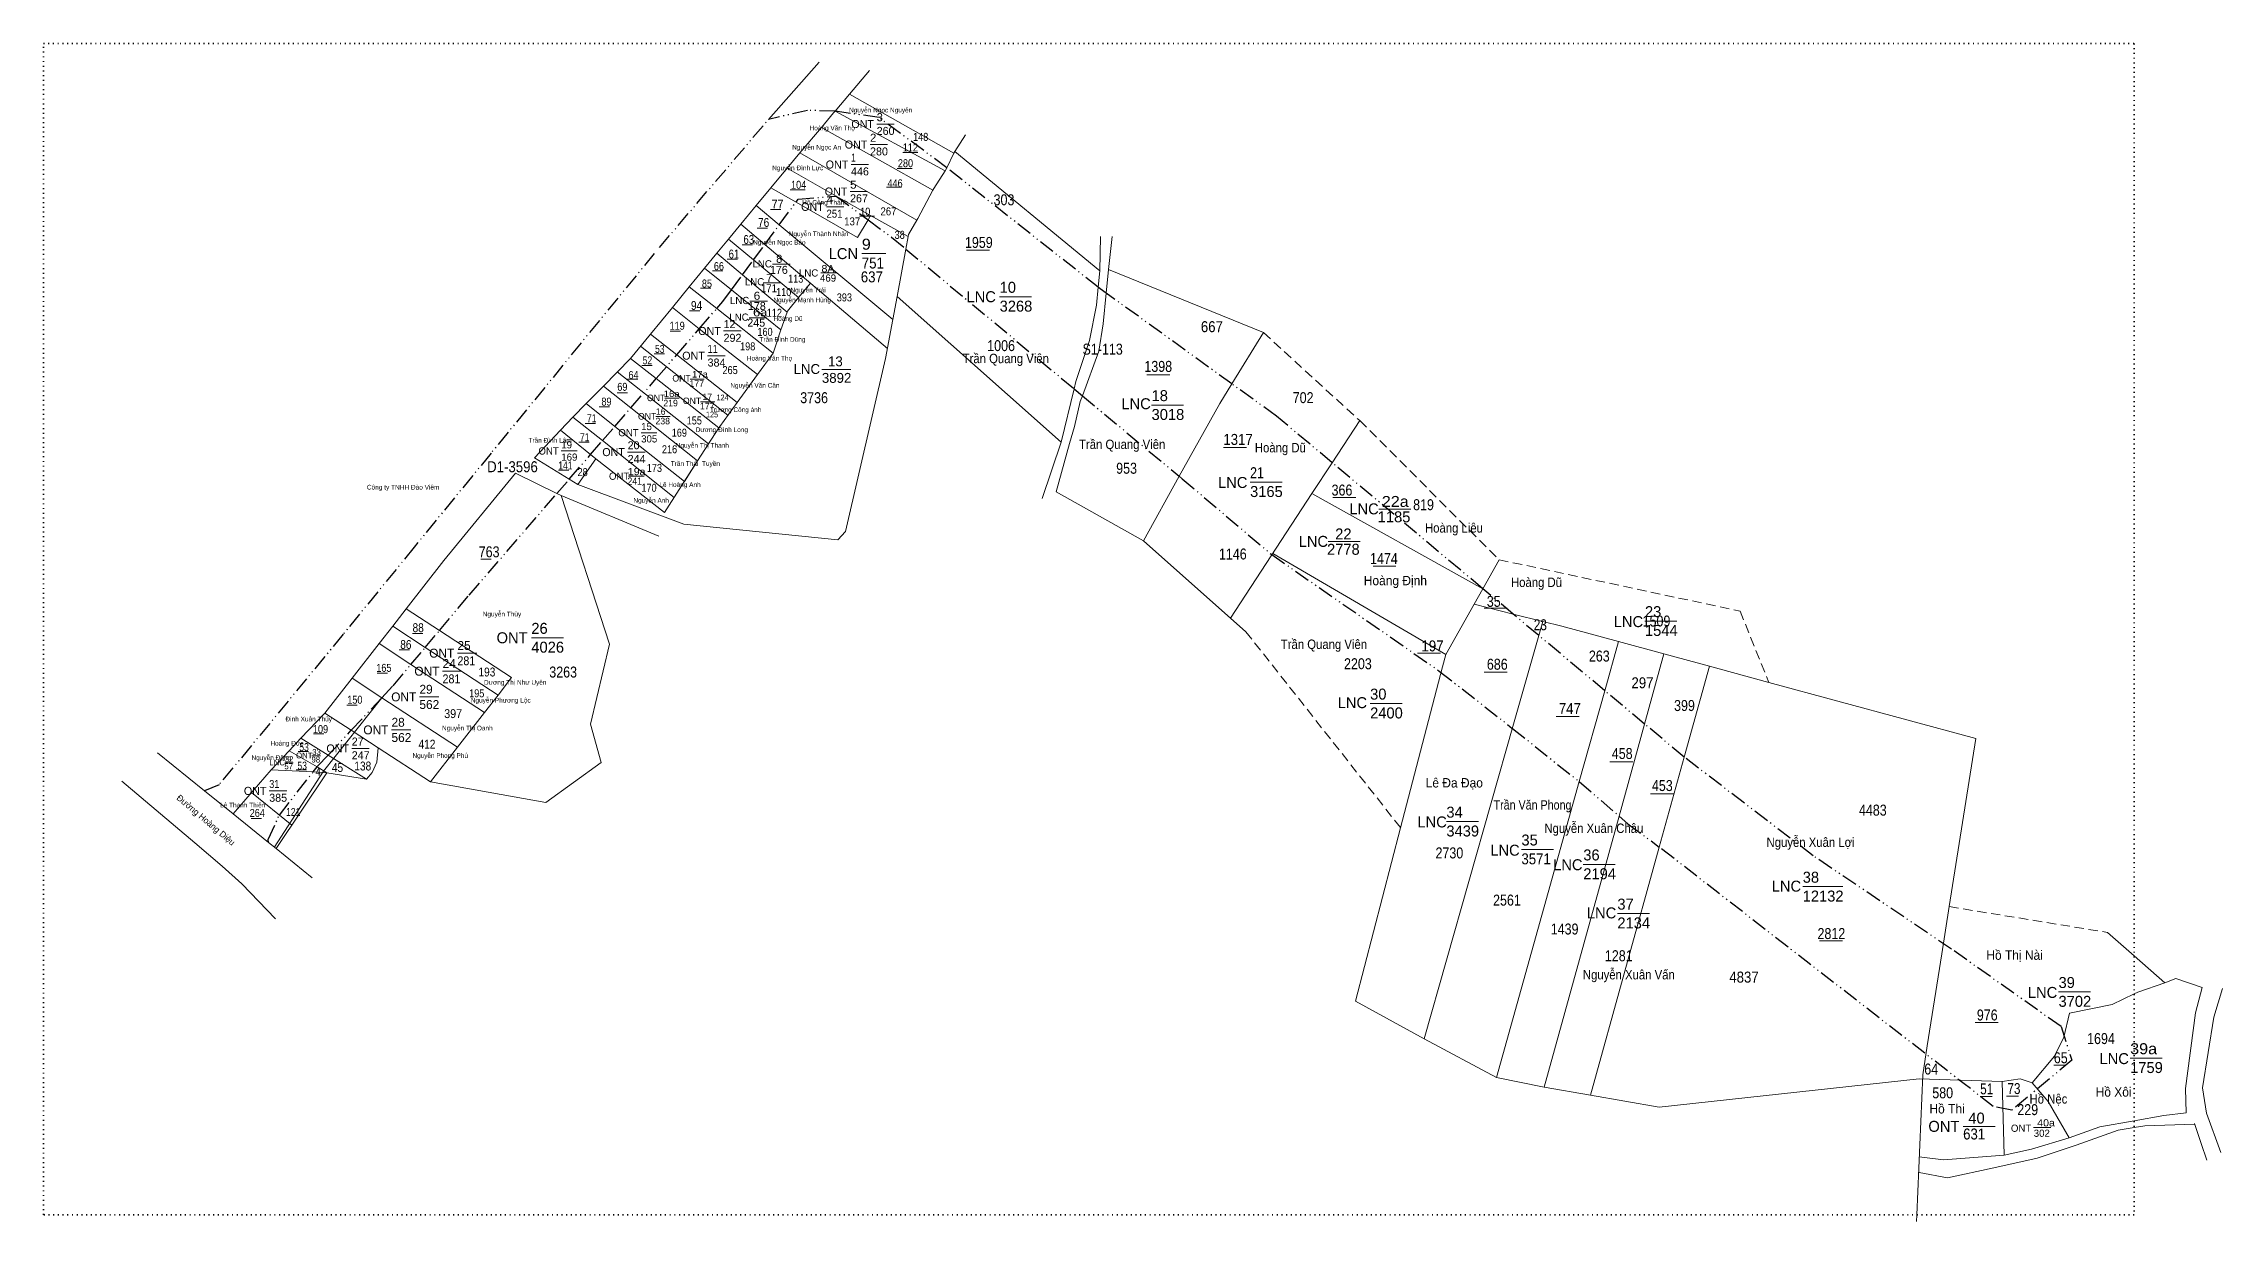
# Model space of a CAD drawing. Header units: metres. Extents: x 536934 to 538680, y 1837488 to 1837881.
# Drawn here: x 536934 to 537628, y 1837488 to 1837863 of the extents above; entities that cross this region are included whole.
import ezdxf
from ezdxf.enums import TextEntityAlignment as Align

# ---------------------------------------------------------------- set-up
doc = ezdxf.new("R2010")
doc.units = ezdxf.units.M
for name, pattern in [('DASH_DOUBLE_DOT', [9.2, 5, -1.2, 0.3, -1.2, 0.3, -1.2]), ('DOTTED', [1.5, 0.3, -1.2]), ('MEDIUM_DASHED', [4.5, 3, -1.5])]:
    doc.linetypes.add(name, pattern=pattern)
for name, color, linetype, lineweight in [('12', 7, 'Continuous', 13), ('22', 7, 'Continuous', 13), ('62', 7, 'Continuous', 13)]:
    doc.layers.add(name, color=color, linetype=linetype, lineweight=lineweight)
doc.layers.add('14', color=7, linetype='Continuous')
doc.layers.add('63', color=7, linetype='Continuous')

msp = doc.modelspace()

# ---------------------------------------------------------------- linework, layer by layer
at = {"layer": '12'}
for p, q in [((537199.49, 1837837.66), (537205.06, 1837837.66)), ((537197.38, 1837831.12), (537202.96, 1837831.12)), ((537191.31, 1837824.75), (537196.88, 1837824.75)), ((537191, 1837816.16), (537196.57, 1837816.16)), ((537183.48, 1837811.28), (537189.06, 1837811.28)), ((537166.33, 1837793), (537171.9, 1837793)), ((537194.75, 1837796.36), (537202.4, 1837796.36)), ((537163.32, 1837787.03), (537168.89, 1837787.03)), ((537181.66, 1837790.19), (537186.68, 1837790.19)), ((537159.06, 1837781.23), (537164.65, 1837781.23)), ((537238.68, 1837782.62), (537248.88, 1837782.62)), ((537158.86, 1837775.92), (537164.45, 1837775.92)), ((537150.69, 1837771.7), (537156.27, 1837771.7)), ((537145.59, 1837763.82), (537151.16, 1837763.82)), ((537182.03, 1837759.44), (537191.21, 1837759.44)), ((537140.02, 1837756.32), (537144.54, 1837756.32)), ((537129.11, 1837744.49), (537133.63, 1837744.49)), ((537131.97, 1837750.24), (537136.49, 1837750.24)), ((537143.37, 1837749.14), (537147.89, 1837749.14)), ((537287.11, 1837748.08), (537297.31, 1837748.08)), ((537124.42, 1837739.27), (537129.43, 1837739.27)), ((537098.96, 1837733.46), (537103.98, 1837733.46)), ((537120.11, 1837733.07), (537125.68, 1837733.07)), ((537120.35, 1837725.41), (537125.37, 1837725.41)), ((537318.51, 1837723.52), (537328.71, 1837723.52)), ((537359.55, 1837714.91), (537369.75, 1837714.91)), ((537343.4, 1837704.55), (537353.6, 1837704.55)), ((537444.38, 1837679.23), (537454.58, 1837679.23)), ((537065.85, 1837668.99), (537072.04, 1837668.99)), ((537089.42, 1837673.9), (537099.62, 1837673.9)), ((537061.11, 1837663.24), (537067.31, 1837663.24)), ((537053.74, 1837655.05), (537059.94, 1837655.05)), ((537356.77, 1837652.94), (537366.97, 1837652.94)), ((537044.84, 1837644.52), (537051.04, 1837644.52)), ((537010.81, 1837634.02), (537013.52, 1837634.02)), ((537019.45, 1837636.31), (537022.16, 1837636.31)), ((537032.17, 1837638.63), (537037.75, 1837638.63)), ((537005.86, 1837625.09), (537011.44, 1837625.09)), ((537381.08, 1837615.3), (537391.28, 1837615.3)), ((537405, 1837606.42), (537415.2, 1837606.42)), ((537424.72, 1837601.67), (537434.92, 1837601.67)), ((537494.66, 1837594.56), (537507.41, 1837594.56)), ((537435.58, 1837585.99), (537445.78, 1837585.99)), ((537576.2, 1837561), (537586.4, 1837561)), ((537599.03, 1837539.9), (537600.31, 1837539.9)), ((537600.31, 1837539.9), (537609.23, 1837539.9)), ((537545.79, 1837518.15), (537555.99, 1837518.15)), ((537568.25, 1837517.78), (537573.77, 1837517.78))]:
    msp.add_line(p, q, dxfattribs=at)
at = {"layer": '22'}
for p, q in [((537164.98, 1837839.15), (537181.18, 1837857.41)), ((537190.84, 1837847.2), (537224.12, 1837828.41)), ((537181.86, 1837836.57), (537217.44, 1837816.62)), ((537175, 1837828.45), (537212.33, 1837807.07)), ((537227.85, 1837834.25), (537224.38, 1837828.96)), ((537224.38, 1837828.96), (537270.64, 1837790.82)), ((537165.78, 1837817.37), (537173.79, 1837812.78)), ((537197.55, 1837808.54), (537209.56, 1837801.83)), ((537156.19, 1837805.72), (537163.82, 1837799.25)), ((537270.64, 1837790.82), (537270.82, 1837801.86)), ((537273.42, 1837791.32), (537274.53, 1837801.86)), ((537163.82, 1837799.25), (537202.94, 1837766.1)), ((537144.66, 1837791.7), (537153.18, 1837784.81)), ((537178.37, 1837786.92), (537174.62, 1837782.37)), ((537273.42, 1837791.32), (537272.67, 1837783.76)), ((537273.42, 1837791.32), (537322.78, 1837771.2)), ((537139.76, 1837785.74), (537148.5, 1837778.85)), ((537258.31, 1837736.28), (537206.01, 1837782.67)), ((537168.94, 1837772.05), (537166.51, 1837764.66)), ((537124.19, 1837766.81), (537152.06, 1837744.84)), ((537116.8, 1837758.65), (537145.89, 1837735.72)), ((537161.5, 1837757.79), (537155.01, 1837748.89)), ((537258.31, 1837736.28), (537262.41, 1837753.24)), ((537102.67, 1837744.25), (537112.12, 1837736.74)), ((537098.71, 1837740.07), (537108.3, 1837732.32)), ((537131.87, 1837713.8), (537109.99, 1837730.95)), ((537112.12, 1837736.74), (537134.94, 1837718.6)), ((537258.31, 1837736.28), (537252.27, 1837718.25)), ((537104.24, 1837722.77), (537101.5, 1837724.45)), ((537131.87, 1837713.8), (537141.26, 1837728.48)), ((537284.5, 1837704.85), (537295.95, 1837725.37)), ((537098.89, 1837719.21), (537097.54, 1837719.87)), ((537130.05, 1837706.31), (537098.89, 1837719.21)), ((537338.2, 1837719.84), (537312.26, 1837680.2)), ((537338.2, 1837719.84), (537392.69, 1837689.54)), ((537317.17, 1837675.84), (537284.5, 1837704.85)), ((537380.9, 1837668.58), (537325.81, 1837700.72)), ((537049.54, 1837683.14), (537060.12, 1837676.23)), ((536985.21, 1837625.14), (536970.3, 1837637.2)), ((537012.24, 1837637.9), (537006.45, 1837631.79)), ((536994.35, 1837617.75), (537006.45, 1837631.79)), ((537024.22, 1837630.89), (537008.04, 1837606.68)), ((536985.21, 1837625.14), (536994.35, 1837617.75)), ((537013.06, 1837614.19), (537000.23, 1837624.57)), ((537005.6, 1837608.65), (536994.35, 1837617.75)), ((537008.04, 1837606.68), (537005.6, 1837608.65)), ((537008.04, 1837606.68), (537019.6, 1837597.34)), ((537601.46, 1837560.92), (537610.04, 1837563.89)), ((537593.3, 1837556.97), (537600.31, 1837560.36)), ((537600.31, 1837560.36), (537601.46, 1837560.92)), ((537412.28, 1837530.66), (537427.06, 1837528.09)), ((537532.9, 1837534.58), (537531.02, 1837489.95)), ((537567.83, 1837532.07), (537569.6, 1837534.11)), ((537572.88, 1837526.09), (537567.83, 1837532.07)), ((537609.77, 1837521.6), (537616.93, 1837522.47)), ((537589.32, 1837518.04), (537579.55, 1837514.5)), ((537595.17, 1837516.91), (537581.79, 1837512.13)), ((537589.32, 1837518.04), (537600.31, 1837519.95)), ((537600.31, 1837519.95), (537609.77, 1837521.6)), ((537619.6, 1837518.86), (537603.74, 1837518.35)), ((537531.02, 1837489.95), (537530.93, 1837487.84))]:
    msp.add_line(p, q, dxfattribs=at)
at = {"layer": '22', "linetype": 'DASH_DOUBLE_DOT', "lineweight": 25}
for p, q in [((537130.25, 1837798.28), (537164.98, 1837839.15)), ((537378.83, 1837663.27), (537402.1, 1837645.02))]:
    msp.add_line(p, q, dxfattribs=at)
at = {"layer": '22', "linetype": 'MEDIUM_DASHED'}
for p, q in [((537317.17, 1837675.84), (537366.49, 1837613.31)), ((537541.36, 1837588.19), (537591.85, 1837579.96))]:
    msp.add_line(p, q, dxfattribs=at)
at = {"layer": '22', "linetype": 'DOTTED', "lineweight": 35}
msp.add_lwpolyline([(536933.94, 1837863.32), (537600.31, 1837863.32), (537600.31, 1837489.95), (536933.94, 1837489.95)], close=True, dxfattribs=at)
at = {"layer": '22'}
for points in [[(537170.93, 1837823.64), (537175, 1837828.45), (537181.86, 1837836.57), (537185.77, 1837841.2), (537186.25, 1837841.77), (537190.84, 1837847.2), (537197.25, 1837854.78)], [(537186.25, 1837841.77), (537187.64, 1837841.02), (537221.29, 1837822.75)], [(537224.38, 1837828.96), (537224.12, 1837828.41), (537221.9, 1837823.71), (537221.29, 1837822.75)], [(537121.02, 1837762.95), (537127.37, 1837770.67), (537134.36, 1837779.17), (537139.76, 1837785.74), (537144.66, 1837791.7), (537148.58, 1837796.47), (537152.25, 1837800.93), (537156.19, 1837805.72), (537161.09, 1837811.67), (537165.78, 1837817.37), (537170.93, 1837823.64)], [(537170.93, 1837823.64), (537186.57, 1837814.68), (537197.55, 1837808.54)], [(537221.29, 1837822.75), (537217.69, 1837817.09), (537217.44, 1837816.62)], [(537217.44, 1837816.62), (537212.61, 1837807.55), (537212.33, 1837807.07)], [(537204.66, 1837775.35), (537168.45, 1837805.53), (537161.09, 1837811.67)], [(537173.79, 1837812.78), (537193.41, 1837801.54), (537196.73, 1837807.15), (537197.55, 1837808.54)], [(537212.33, 1837807.07), (537209.68, 1837802.46), (537209.56, 1837801.83)], [(537174.62, 1837782.37), (537160.2, 1837794.33), (537152.25, 1837800.93)], [(537204.66, 1837775.35), (537206.01, 1837782.67), (537208.81, 1837797.78), (537209.56, 1837801.83)], [(537170.93, 1837777.68), (537156.73, 1837789.62), (537148.58, 1837796.47)], [(537262.41, 1837753.24), (537262.98, 1837755.61), (537267.35, 1837768.71), (537269.53, 1837779.94), (537270.11, 1837785.66), (537270.64, 1837790.82)], [(537134.36, 1837779.17), (537142.94, 1837772.41), (537161.5, 1837757.79)], [(537153.18, 1837784.81), (537168.94, 1837772.05), (537170.93, 1837777.68)], [(537174.62, 1837782.37), (537171.06, 1837778.05), (537170.93, 1837777.68)], [(537272.67, 1837783.76), (537271.71, 1837774.02), (537270.31, 1837765.28), (537265.05, 1837751.04)], [(537104.24, 1837722.77), (537138.03, 1837710.16), (537187.1, 1837705.07), (537189.6, 1837707.74), (537202.35, 1837762.89), (537204.66, 1837775.35)], [(537148.5, 1837778.85), (537166.51, 1837764.66), (537161.5, 1837757.79)], [(537127.37, 1837770.67), (537135.74, 1837764.08), (537155.01, 1837748.89)], [(537295.95, 1837725.37), (537308.9, 1837748.58), (537312.73, 1837754.82), (537322.78, 1837771.2)], [(537098.71, 1837740.07), (537102.67, 1837744.25), (537106.9, 1837748.56), (537112.39, 1837754.15), (537121.02, 1837762.95), (537129.2, 1837756.51), (537149.14, 1837740.79)], [(537112.39, 1837754.15), (537121.15, 1837747.19), (537142.42, 1837730.29)], [(537106.9, 1837748.56), (537116.05, 1837741.29), (537138.19, 1837723.68)], [(537155.01, 1837748.89), (537149.47, 1837741.3), (537149.14, 1837740.79)], [(537265.05, 1837751.04), (537264.38, 1837749.22), (537262.51, 1837741.27), (537260.99, 1837735.88)], [(537101.5, 1837724.45), (537090.38, 1837731.26), (537098.71, 1837740.07)], [(537149.14, 1837740.79), (537142.42, 1837730.29), (537138.19, 1837723.68)], [(537353.45, 1837743.11), (537344.67, 1837729.71), (537338.2, 1837719.84)], [(537108.3, 1837732.32), (537109.99, 1837730.95), (537104.24, 1837722.77)], [(537284.5, 1837704.85), (537256.72, 1837720.47), (537260.99, 1837735.88)], [(537097.54, 1837719.87), (537084.32, 1837726.37), (537061.5, 1837698.49), (537049.54, 1837683.14)], [(537057.24, 1837627.94), (537094.01, 1837621.44), (537111.62, 1837634.15), (537108.3, 1837646.36), (537114.33, 1837671.91), (537098.89, 1837719.21)], [(537380.9, 1837668.58), (537389.9, 1837684.58), (537392.69, 1837689.54), (537397.89, 1837698.78)], [(537049.54, 1837683.14), (537045.22, 1837677.6), (537040.9, 1837672.06), (537032.27, 1837660.98), (537023.63, 1837649.9), (537015.99, 1837641.85), (537012.24, 1837637.9)], [(537389.9, 1837684.58), (537402.35, 1837681.47), (537411.77, 1837679.11)], [(537045.22, 1837677.6), (537055.59, 1837670.83), (537078.82, 1837655.65)], [(537060.12, 1837676.23), (537083.14, 1837661.19), (537078.82, 1837655.65)], [(537373.99, 1837546.02), (537402.47, 1837646.34), (537410.5, 1837674.64), (537411.77, 1837679.11)], [(537411.77, 1837679.11), (537417.9, 1837677.58), (537435.94, 1837672.69)], [(537040.9, 1837672.06), (537051.05, 1837665.42), (537074.5, 1837650.1)], [(537380.9, 1837668.58), (537379.87, 1837664.61), (537366.49, 1837613.31)], [(537435.94, 1837672.69), (537431.56, 1837657.03), (537423.44, 1837628.06), (537397.03, 1837533.73), (537373.99, 1837546.02)], [(537397.03, 1837533.73), (537412.28, 1837530.66), (537436.12, 1837617), (537444.25, 1837646.41), (537450.42, 1837668.76)], [(537483.86, 1837659.68), (537464.9, 1837664.83), (537450.42, 1837668.76), (537435.94, 1837672.69)], [(537032.27, 1837660.98), (537041.75, 1837654.78), (537065.87, 1837639.02)], [(537464.9, 1837664.83), (537456.88, 1837635.85), (537448.94, 1837607.17), (537427.06, 1837528.09)], [(537041.75, 1837654.78), (537023.19, 1837631.4), (537007.43, 1837607.03)], [(537078.82, 1837655.65), (537074.5, 1837650.1), (537065.87, 1837639.02), (537057.24, 1837627.94)], [(537541.36, 1837588.19), (537549.82, 1837641.79), (537483.86, 1837659.68)], [(537023.63, 1837649.9), (537032.03, 1837644.41), (537040.59, 1837638.82), (537057.24, 1837627.94)], [(537015.99, 1837641.85), (537024.6, 1837636.49), (537036.88, 1837628.83)], [(537012.24, 1837637.9), (537021.1, 1837632.72), (537024.22, 1837630.89)], [(537040.59, 1837638.82), (537040.21, 1837634.28), (537038.63, 1837630.96), (537036.88, 1837628.83)], [(536958.87, 1837628.15), (536982.1, 1837608.57), (536990.86, 1837601.14), (536997.15, 1837595.42), (537007.89, 1837584.33)], [(537036.88, 1837628.83), (537024.22, 1837630.89), (537019.85, 1837631.11), (537006.45, 1837631.79)], [(537366.49, 1837613.31), (537352.08, 1837558.05), (537373.99, 1837546.02)], [(537541.36, 1837588.19), (537538.98, 1837573.1), (537534.36, 1837543.86), (537532.9, 1837534.58)], [(537610.04, 1837563.89), (537600.31, 1837572.49), (537591.85, 1837579.96)], [(537616.93, 1837522.47), (537616.66, 1837530.19), (537619.89, 1837554.33), (537621.94, 1837562.44), (537613.62, 1837565.23), (537610.04, 1837563.89)], [(537531.75, 1837533.3), (537558.28, 1837532.42), (537564, 1837533.34), (537567.83, 1837532.07), (537574.96, 1837540.5), (537577.86, 1837546.55), (537579.73, 1837554.27), (537593.3, 1837556.97)], [(537628.44, 1837562.08), (537625.72, 1837553), (537622.07, 1837530.38), (537623.36, 1837522.32), (537627.94, 1837509.76)], [(537531.75, 1837533.3), (537448.9, 1837524.3), (537427.06, 1837528.09)], [(537531.8, 1837508.48), (537539.5, 1837507.48), (537558.82, 1837508.93), (537558.28, 1837532.42)], [(537572.88, 1837526.09), (537579.55, 1837514.5), (537567.61, 1837510.83), (537558.82, 1837508.93)], [(537603.74, 1837518.35), (537600.31, 1837517.77), (537595.17, 1837516.91)], [(537619.55, 1837519.02), (537621.68, 1837512.63), (537623.49, 1837507.33)], [(537581.79, 1837512.13), (537569.42, 1837508.05), (537555.63, 1837504.97), (537540.76, 1837501.69), (537531.75, 1837503.41)]]:
    msp.add_lwpolyline(points, dxfattribs=at)
at = {"layer": '22', "linetype": 'DASH_DOUBLE_DOT', "lineweight": 25}
for points in [[(537186.25, 1837841.77), (537177.48, 1837842.03), (537164.98, 1837839.15)], [(537221.9, 1837823.71), (537200.23, 1837839.76), (537186.25, 1837841.77)], [(537272.67, 1837783.76), (537270.77, 1837785.14), (537270.11, 1837785.66), (537221.9, 1837823.71)], [(537173.79, 1837812.78), (537174.5, 1837813.74), (537186.57, 1837814.68), (537196.73, 1837807.15)], [(537148.5, 1837778.85), (537150.47, 1837781.13), (537153.18, 1837784.81), (537156.73, 1837789.62), (537160.2, 1837794.33), (537163.82, 1837799.25), (537168.45, 1837805.53), (537173.79, 1837812.78)], [(537196.73, 1837807.15), (537204.25, 1837801.57), (537208.81, 1837797.78), (537262.41, 1837753.24), (537265.05, 1837751.04), (537295.95, 1837725.37), (537296.9, 1837724.58)], [(537128.61, 1837796.41), (537076.57, 1837732.74), (537052.1, 1837702.8), (537029.44, 1837675), (536989.88, 1837627.06), (536985.21, 1837625.14)], [(537344.67, 1837729.71), (537326.9, 1837744.58), (537312.73, 1837754.82), (537272.67, 1837783.76)], [(537060.12, 1837676.23), (537069.59, 1837687.52), (537097.54, 1837719.87), (537101.5, 1837724.45), (537108.3, 1837732.32), (537112.12, 1837736.74), (537116.05, 1837741.29), (537121.15, 1837747.19), (537129.2, 1837756.51), (537135.74, 1837764.08), (537142.94, 1837772.41), (537148.5, 1837778.85)], [(537296.9, 1837724.58), (537325.4, 1837700.4), (537378.83, 1837663.27)], [(537456.88, 1837635.85), (537444.25, 1837646.41), (537431.56, 1837657.03), (537410.5, 1837674.64), (537402.35, 1837681.47), (537392.69, 1837689.54), (537344.67, 1837729.71)], [(537041.75, 1837654.78), (537045.33, 1837658.6), (537051.05, 1837665.42), (537055.59, 1837670.83), (537060.12, 1837676.23)], [(537021.1, 1837632.72), (537021.3, 1837632.97), (537024.6, 1837636.49), (537032.03, 1837644.41), (537041.75, 1837654.78)], [(537402.14, 1837644.99), (537423.44, 1837628.06), (537436.12, 1837617)], [(537005.6, 1837608.65), (537005.53, 1837609.61), (537009.11, 1837617.4), (537019.85, 1837631.11), (537021.1, 1837632.72)], [(537436.12, 1837617), (537438.9, 1837614.58), (537448.94, 1837607.17)]]:
    msp.add_lwpolyline(points, dxfattribs=at)
at = {"layer": '22', "linetype": 'MEDIUM_DASHED'}
for points in [[(537322.78, 1837771.2), (537353.45, 1837743.11), (537397.89, 1837698.78)], [(537397.89, 1837698.78), (537474.7, 1837682.39), (537483.86, 1837659.68)]]:
    msp.add_lwpolyline(points, dxfattribs=at)
at = {"layer": '62'}
for p, q in [((537207.83, 1837828.61), (537212.6, 1837828.61)), ((537206, 1837823.49), (537210.77, 1837823.49)), ((537171.9, 1837816.67), (537176.67, 1837816.67)), ((537202.58, 1837817.52), (537207.35, 1837817.52)), ((537165.66, 1837810.45), (537168.96, 1837810.45)), ((537194.02, 1837808.26), (537198.79, 1837808.26)), ((537161.38, 1837804.48), (537164.68, 1837804.48)), ((537151.85, 1837794.6), (537155.15, 1837794.6)), ((537156.61, 1837799.11), (537159.91, 1837799.11)), ((537228.13, 1837797.42), (537235.46, 1837797.42)), ((537147.2, 1837790.83), (537150.5, 1837790.83)), ((537143.29, 1837785.34), (537146.59, 1837785.34)), ((537139.86, 1837778.15), (537143.16, 1837778.15)), ((537133.63, 1837771.69), (537136.93, 1837771.69)), ((537124.58, 1837760.74), (537127.88, 1837760.74)), ((537128.52, 1837764.38), (537131.82, 1837764.38)), ((537116.76, 1837751.96), (537120.06, 1837751.96)), ((537120.06, 1837756.35), (537123.36, 1837756.35)), ((537285.58, 1837757.7), (537292.91, 1837757.7)), ((537111.01, 1837747.57), (537114.31, 1837747.57)), ((537106.61, 1837742.21), (537109.91, 1837742.21)), ((537104.54, 1837736.24), (537107.84, 1837736.24)), ((537310.02, 1837734.54), (537317.35, 1837734.54)), ((537098.06, 1837727.34), (537101.36, 1837727.34)), ((537344.88, 1837718.6), (537352.21, 1837718.6)), ((537073.36, 1837698.94), (537076.66, 1837698.94)), ((537357.69, 1837696.76), (537365.02, 1837696.76)), ((537393.14, 1837683.36), (537400.47, 1837683.36)), ((537051.48, 1837675.31), (537054.78, 1837675.31)), ((537047.32, 1837670.07), (537050.62, 1837670.07)), ((537371.87, 1837668.98), (537379.2, 1837668.98)), ((537040.23, 1837662.63), (537043.53, 1837662.63)), ((537393.14, 1837662.89), (537400.47, 1837662.89)), ((537030.58, 1837652.4), (537033.88, 1837652.4)), ((537416.11, 1837648.76), (537423.44, 1837648.76)), ((537019.94, 1837643.26), (537023.24, 1837643.26)), ((537015.05, 1837637.65), (537018.35, 1837637.65)), ((537433.22, 1837634.38), (537440.55, 1837634.38)), ((537014.44, 1837631.8), (537017.74, 1837631.8)), ((537446.18, 1837624.14), (537453.51, 1837624.14)), ((537000.14, 1837616.33), (537003.44, 1837616.33)), ((537499.97, 1837577.34), (537507.3, 1837577.34)), ((537549.59, 1837551.27), (537556.92, 1837551.27)), ((537574.67, 1837537.62), (537578.52, 1837537.62)), ((537551.2, 1837527.71), (537555.05, 1837527.71)), ((537559.64, 1837527.82), (537563.49, 1837527.82))]:
    msp.add_line(p, q, dxfattribs=at)
at = {"layer": '62', "linetype": 'DASH_DOUBLE_DOT', "lineweight": 25}
msp.add_line((537498, 1837604.41), (537456.88, 1837635.85), dxfattribs=at)
for points in [[(537577.02, 1837549.93), (537580.43, 1837539.23), (537561.32, 1837523.31), (537555.37, 1837524.53), (537448.94, 1837607.17)], [(537577.02, 1837549.93), (537542.11, 1837574.64), (537498, 1837604.41)]]:
    msp.add_lwpolyline(points, dxfattribs=at)

# ---------------------------------------------------------------- texts
at = {"layer": '12'}
for s, height, p in [('ONT', 2.551, (537198.61, 1837836.39)), ('ONT', 2.551, (537196.51, 1837829.85)), ('ONT', 2.551, (537190.44, 1837823.48)), ('ONT', 2.551, (537190.13, 1837814.87)), ('ONT', 2.551, (537182.61, 1837810)), ('LNC', 2.3, (537166.07, 1837791.96)), ('LCN', 3.5, (537193.55, 1837794.61)), ('LNC', 2.3, (537163.64, 1837786.24)), ('LNC', 2.3, (537180.87, 1837789.04)), ('LNC', 2.3, (537158.88, 1837780.27)), ('LNC', 3.5, (537237.48, 1837780.87)), ('ONT', 2.551, (537149.82, 1837770.42)), ('LNC', 2.3, (537158.68, 1837774.96)), ('ONT', 2.551, (537144.71, 1837762.55)), ('LNC', 3.15, (537181.44, 1837758)), ('ONT', 2.067, (537132.11, 1837749.33)), ('ONT', 2.067, (537140.2, 1837755.58)), ('ONT', 2.067, (537129.24, 1837743.46)), ('ONT', 2.067, (537143.55, 1837748.4)), ('LNC', 3.5, (537286.86, 1837746.75)), ('ONT', 2.296, (537123.62, 1837738.13)), ('ONT', 2.296, (537098.16, 1837732.31)), ('ONT', 2.551, (537119.23, 1837731.81)), ('ONT', 2.296, (537120.64, 1837724.26)), ('LNC', 3.5, (537317.66, 1837721.65)), ('LNC', 3.5, (537359.51, 1837713.24)), ('LNC', 3.5, (537343.36, 1837702.88)), ('ONT', 3.5, (537088.22, 1837672.15)), ('LNC', 3.5, (537443.8, 1837677.3)), ('ONT', 2.835, (537064.86, 1837667.58)), ('ONT', 2.835, (537060.13, 1837661.82)), ('ONT', 2.835, (537052.75, 1837653.63)), ('LNC', 3.5, (537355.79, 1837651.46)), ('ONT', 2.835, (537043.86, 1837643.11)), ('LNC', 1.86, (537010.9, 1837633.21)), ('ONT', 1.86, (537019.67, 1837635.45)), ('ONT', 2.551, (537031.29, 1837637.35)), ('ONT', 2.551, (537004.98, 1837623.81)), ('LNC', 3.5, (537381.22, 1837613.44)), ('LNC', 3.5, (537404.44, 1837604.43)), ('LNC', 3.5, (537424.48, 1837599.8)), ('LNC', 3.5, (537494.15, 1837592.97)), ('LNC', 3.5, (537435.23, 1837584.44)), ('LNC', 3.5, (537575.8, 1837559.09)), ('LNC', 3.5, (537598.63, 1837537.99)), ('ONT', 3.5, (537544.59, 1837516.4)), ('ONT', 2.296, (537567.5, 1837516.41))]:
    msp.add_text(s, height=height, dxfattribs=at).set_placement(p, align=Align.RIGHT)
for s, height, width, p in [('2', 2.55, 1.05, (537197.38, 1837832.03)), ('3', 2.55, 1.05, (537199.49, 1837838.57)), ('1', 2.55, 0.8, (537191.31, 1837825.67)), ('4', 2.55, 1.1, (537183.48, 1837812.19)), ('5', 2.55, 1.1, (537191, 1837817.07)), ('251', 2.551, 0.9, (537183.48, 1837807.81)), ('9', 3.5, 1.1, (537194.75, 1837797.61)), ('8', 2.55, 1.05, (537167.42, 1837793.43)), ('751', 3.5, 0.9, (537194.75, 1837791.61)), ('171', 2.551, 0.9, (537162.59, 1837784.04)), ('8A', 2.3, 1.1, (537181.9, 1837790.4)), ('6', 2.55, 1.1, (537160.28, 1837781.65)), ('6a', 2.55, 1.2, (537160.08, 1837776.34)), ('11', 2.551, 0.85, (537145.59, 1837764.73)), ('17a', 2.07, 1.1, (537140.61, 1837756.86)), ('16a', 2.07, 1.1, (537131.6, 1837750.63)), ('241', 2.3, 0.9, (537120.05, 1837722.69)), ('19a', 2.3, 1.1, (537120.16, 1837725.73)), ('21', 3.5, 0.85, (537318.51, 1837724.77)), ('22a', 3.5, 1.1, (537360.49, 1837715.6)), ('281', 2.835, 0.9, (537065.85, 1837665.15)), ('281', 2.835, 0.9, (537061.11, 1837659.39)), ('31', 2.551, 0.85, (537005.86, 1837626)), ('3571', 3.5, 0.9, (537405, 1837601.67)), ('39a', 3.5, 1.1, (537599.03, 1837541.15)), ('631', 3.5, 0.9, (537545.79, 1837513.96)), ('40a', 2.3, 1.1, (537569.4, 1837518.13))]:
    msp.add_text(s, height=height, dxfattribs=dict(at, width=width)).set_placement(p)
for s, height, p in [('260', 2.551, (537199.49, 1837834.2)), ('280', 2.551, (537197.38, 1837827.66)), ('446', 2.551, (537191.31, 1837821.3)), ('267', 2.551, (537191, 1837812.7)), ('7', 2.55, (537164.3, 1837787.33)), ('176', 2.551, (537165.46, 1837789.91)), ('469', 2.3, (537181.42, 1837787.43)), ('10', 3.5, (537238.68, 1837783.87)), ('178', 2.551, (537158.45, 1837778.38)), ('3268', 3.5, (537238.68, 1837777.87)), ('12', 2.551, (537150.69, 1837772.61)), ('245', 2.55, (537158.25, 1837773.07)), ('292', 2.551, (537150.69, 1837768.24)), ('384', 2.551, (537145.59, 1837760.36)), ('3892', 3.15, (537182.03, 1837755.17)), ('13', 3.15, (537183.99, 1837760.44)), ('177', 2.07, (537139.82, 1837753.91)), ('17', 2.067, (537143.96, 1837749.68)), ('18', 3.5, (537287.11, 1837749.33)), ('16', 2.067, (537129.11, 1837744.98)), ('219', 2.07, (537131.49, 1837747.69)), ('177', 2.07, (537143.17, 1837746.73)), ('3018', 3.5, (537287.11, 1837743.33)), ('305', 2.296, (537124.42, 1837736.16)), ('15', 2.296, (537124.42, 1837740.1)), ('238', 2.07, (537128.99, 1837741.94)), ('19', 2.296, (537098.96, 1837734.27)), ('169', 2.296, (537098.96, 1837730.34)), ('20', 2.551, (537120.11, 1837733.99)), ('244', 2.551, (537120.11, 1837729.62)), ('3165', 3.5, (537318.51, 1837718.77)), ('1185', 3.5, (537359.19, 1837710.71)), ('2778', 3.5, (537343.04, 1837700.35)), ('22', 3.5, (537345.64, 1837705.24)), ('23', 3.5, (537444.38, 1837680.48)), ('26', 3.5, (537089.42, 1837675.15)), ('1544', 3.5, (537444.38, 1837674.48)), ('25', 2.835, (537065.85, 1837670.01)), ('4026', 3.5, (537089.42, 1837669.15)), ('24', 2.835, (537061.11, 1837664.25)), ('562', 2.835, (537053.74, 1837651.2)), ('29', 2.835, (537053.74, 1837656.06)), ('30', 3.5, (537356.77, 1837654.19)), ('28', 2.835, (537044.84, 1837645.54)), ('2400', 3.5, (537356.77, 1837648.19)), ('27', 2.551, (537032.17, 1837639.54)), ('562', 2.835, (537044.84, 1837640.68)), ('57', 1.86, (537010.68, 1837631.99)), ('32', 1.86, (537010.81, 1837634.25)), ('98', 1.86, (537019.33, 1837634.14)), ('33', 1.86, (537019.57, 1837636.55)), ('247', 2.551, (537032.17, 1837635.17)), ('385', 2.551, (537005.86, 1837621.62)), ('34', 3.5, (537381.08, 1837616.55)), ('3439', 3.5, (537381.08, 1837610.55)), ('35', 3.5, (537405, 1837607.67)), ('36', 3.5, (537424.72, 1837602.92)), ('2194', 3.5, (537424.72, 1837596.92)), ('38', 3.5, (537494.66, 1837595.81)), ('12132', 3.5, (537494.66, 1837589.81)), ('37', 3.5, (537435.58, 1837587.24)), ('2134', 3.5, (537435.58, 1837581.24)), ('39', 3.5, (537576.2, 1837562.25)), ('3702', 3.5, (537576.2, 1837556.25)), ('1759', 3.5, (537599.03, 1837535.15)), ('40', 3.5, (537547.46, 1837519.03)), ('302', 2.296, (537568.3, 1837514.81))]:
    msp.add_text(s, height=height, dxfattribs=at).set_placement(p)
at = {"layer": '14'}
for s, height, width, p in [('148', 2.55, 0.85, (537211.11, 1837832.31)), ('112', 2.55, 0.85, (537207.82, 1837828.94)), ('280', 2.551, 0.85, (537206.25, 1837823.9)), ('104', 2.551, 0.85, (537172.19, 1837817.03)), ('446', 2.551, 0.85, (537202.93, 1837817.5)), ('303', 3.5, 0.85, (537236.75, 1837811.77)), ('76', 2.835, 0.85, (537161.66, 1837804.88)), ('77', 2.835, 0.9, (537166, 1837810.75)), ('137', 2.551, 0.9, (537189.13, 1837805.36)), ('10', 2.551, 0.85, (537194.23, 1837808.47)), ('267', 2.551, 0.9, (537200.69, 1837808.55)), ('63', 2.835, 0.8, (537157.04, 1837799.46)), ('38', 2.551, 0.85, (537205.21, 1837801.07)), ('1959', 3.5, 0.85, (537227.62, 1837798.17)), ('66', 2.551, 0.85, (537147.59, 1837791.1)), ('61', 2.835, 0.8, (537152.31, 1837794.81)), ('85', 2.551, 0.85, (537143.77, 1837785.55)), ('113', 2.551, 0.85, (537171.25, 1837787.1)), ('637', 3.5, 0.9, (537194.43, 1837787.2)), ('94', 2.835, 0.85, (537140.29, 1837778.42)), ('110', 2.551, 0.85, (537167.44, 1837782.85)), ('393', 2.55, 0.85, (537186.77, 1837781.13)), ('119', 2.551, 0.85, (537133.47, 1837772.09)), ('160', 2.55, 0.85, (537161.48, 1837770.15)), ('112', 2.551, 0.85, (537164.46, 1837776.22)), ('667', 3.5, 0.9, (537302.82, 1837771.32)), ('53', 2.55, 0.8, (537128.83, 1837764.71)), ('198', 2.551, 0.85, (537155.96, 1837765.53)), ('1006', 3.5, 0.85, (537234.72, 1837765.28)), ('S1-113', 3.5, 0.85, (537265.11, 1837764.16)), ('64', 2.55, 0.85, (537120.36, 1837756.4)), ('52', 2.55, 0.8, (537124.89, 1837761.07)), ('265', 2.551, 0.85, (537150.35, 1837757.96)), ('1398', 3.5, 0.85, (537284.81, 1837758.66)), ('69', 2.55, 0.85, (537116.81, 1837752.62)), ('124', 1.86, 0.85, (537148.45, 1837749.55)), ('3736', 3.5, 0.85, (537175.12, 1837748.68)), ('702', 3.5, 0.85, (537332.1, 1837748.7)), ('71', 2.551, 0.8, (537107.13, 1837742.6)), ('89', 2.551, 0.85, (537111.75, 1837747.91)), ('155', 2.55, 0.85, (537138.94, 1837741.9)), ('125', 1.86, 0.85, (537145.1, 1837744.15)), ('71', 2.551, 0.8, (537104.9, 1837736.55)), ('169', 2.55, 0.85, (537134.17, 1837738)), ('1317', 3.5, 0.9, (537309.99, 1837735.38)), ('216', 2.551, 0.85, (537131.03, 1837732.72)), ('D1-3596', 3.5, 0.9, (537075.32, 1837726.67)), ('141', 2.551, 0.8, (537098, 1837727.55)), ('28', 2.55, 0.85, (537104.15, 1837725.44)), ('173', 2.55, 0.85, (537126.22, 1837726.77)), ('953', 3.5, 0.85, (537275.82, 1837726.19)), ('170', 2.55, 0.85, (537124.51, 1837720.44)), ('366', 3.5, 0.85, (537344.48, 1837719.23)), ('819', 3.5, 0.85, (537370.48, 1837714.57)), ('763', 3.5, 0.85, (537072.64, 1837699.55)), ('1146', 3.5, 0.85, (537308.58, 1837698.85)), ('1474', 3.5, 0.85, (537356.73, 1837697.39)), ('35', 3.5, 0.85, (537393.97, 1837683.75)), ('88', 2.835, 0.85, (537051.55, 1837675.69)), ('23', 3.5, 0.8, (537408.94, 1837676.3)), ('1509', 3.5, 0.85, (537443.63, 1837677.48)), ('86', 2.835, 0.85, (537047.63, 1837670.34)), ('197', 3.5, 0.9, (537373.14, 1837669.56)), ('263', 3.5, 0.85, (537426.5, 1837666.32)), ('165', 2.551, 0.85, (537039.99, 1837663.04)), ('193', 2.835, 0.85, (537072.56, 1837661.57)), ('3263', 3.5, 0.85, (537095.13, 1837661.22)), ('2203', 3.5, 0.85, (537348.45, 1837663.87)), ('686', 3.5, 0.85, (537393.99, 1837663.71)), ('297', 3.5, 0.9, (537440.07, 1837657.8)), ('150', 2.551, 0.85, (537030.73, 1837652.88)), ('195', 2.551, 0.85, (537069.59, 1837654.92)), ('399', 3.5, 0.85, (537453.65, 1837650.55)), ('397', 2.83, 0.9, (537061.65, 1837648.3)), ('747', 3.5, 0.9, (537416.92, 1837649.6)), ('53', 2.551, 0.8, (537015.45, 1837637.77)), ('109', 2.551, 0.85, (537019.79, 1837643.51)), ('412', 2.835, 0.85, (537053.46, 1837638.58)), ('53', 2.551, 0.8, (537014.85, 1837631.85)), ('45', 2.835, 0.85, (537025.84, 1837631.11)), ('138', 2.835, 0.85, (537033, 1837631.6)), ('458', 3.5, 0.85, (537433.8, 1837635.26)), ('4', 2.55, 0.85, (537020.65, 1837629.99)), ('453', 3.5, 0.85, (537446.59, 1837625.04)), ('264', 2.551, 0.85, (536999.64, 1837616.78)), ('121', 2.551, 0.8, (537011.23, 1837617.09)), ('4483', 3.5, 0.85, (537512.58, 1837617.21)), ('2730', 3.5, 0.85, (537377.61, 1837603.56)), ('2561', 3.5, 0.85, (537395.96, 1837588.52)), ('1439', 3.5, 0.85, (537414.34, 1837579.31)), ('2812', 3.5, 0.85, (537499.37, 1837577.86)), ('1281', 3.5, 0.85, (537431.6, 1837570.79)), ('4837', 3.5, 0.9, (537471.26, 1837563.98)), ('976', 3.5, 0.85, (537550.16, 1837551.9)), ('1694', 3.5, 0.85, (537585.3, 1837544.38)), ('64', 3.5, 0.85, (537533.4, 1837534.67)), ('65', 3.5, 0.85, (537574.7, 1837538.26)), ('580', 3.5, 0.85, (537535.96, 1837527.09)), ('51', 3.5, 0.8, (537551.23, 1837528.35)), ('73', 3.5, 0.8, (537559.9, 1837528.45)), ('229', 3.5, 0.85, (537563.06, 1837521.73))]:
    msp.add_text(s, height=height, dxfattribs=dict(at, width=width)).set_placement(p)
at = {"layer": '62'}
msp.add_text('Đường Hoàng Diệu', height=2, rotation=319.873, dxfattribs=at).set_placement((536985.04, 1837615.03), align=Align.CENTER)
at = {"layer": '63'}
for s, height, width, p in [('Nguyễn Ngọc Nguyên', 1.5, 0.9, (537200.76, 1837841.37)), ('Hoàng Văn Thọ', 1.5, 0.9, (537185.31, 1837835.66)), ('Nguyễn Ngọc An', 1.5, 0.9, (537180.35, 1837829.52)), ('Nguyễn Đình Lực', 1.5, 0.95, (537174.31, 1837822.94)), ('Hồ Công Thành', 1.5, 0.9, (537183.03, 1837811.93)), ('Nguyễn Ngọc Bảo', 1.5, 0.9, (537168.47, 1837799.22)), ('Nguyễn Thành Nhân', 1.5, 0.9, (537180.96, 1837801.93)), ('Nguyễn Mạnh Hùng', 1.5, 0.9, (537175.74, 1837780.86)), ('Nguyễn Trái', 1.5, 0.9, (537177.63, 1837784)), ('Hoàng Dũ', 1.5, 0.9, (537171.24, 1837774.91)), ('Trần Đình Dũng', 1.5, 0.9, (537169.46, 1837768.26)), ('Hoàng Văn Thọ', 1.5, 0.9, (537165.33, 1837762.27)), ('Trần Quang Viên', 3, 0.9, (537240.65, 1837761.44)), ('Nguyễn Văn Cân', 1.5, 0.9, (537160.68, 1837753.61)), ('Trương Công ánh', 1.5, 0.85, (537154.54, 1837745.84)), ('Trần Đình Lâm', 1.5, 0.95, (537095.4, 1837736.09)), ('Dương Đình Long', 1.5, 0.95, (537150.14, 1837739.48)), ('Trần Quang Viên', 3, 0.9, (537277.74, 1837734.07)), ('Trần Thái  Tuyền', 1.5, 0.9, (537141.69, 1837728.7)), ('Nguyễn Thị Thanh', 1.5, 0.9, (537143.92, 1837734.48)), ('Hoàng Dũ', 3, 0.9, (537328.16, 1837733)), ('Lê Hoàng Anh', 1.5, 0.9, (537136.8, 1837721.98)), ('Công ty TNHH Đào Viêm', 1.5, 0.95, (537048.56, 1837721.15)), ('Nguyễn Anh', 1.5, 0.9, (537127.61, 1837716.95)), ('Hoàng Liệu', 3, 0.9, (537383.49, 1837707.43)), ('Hoàng Định', 3, 0.95, (537364.83, 1837690.64)), ('Hoàng Dũ', 3, 0.9, (537409.8, 1837690.08)), ('Nguyễn Thùy', 1.5, 0.9, (537080.05, 1837680.71)), ('Trần Quang Viên', 3, 0.9, (537342.05, 1837670.33)), ('Nguyễn Phương Lộc', 1.5, 0.9, (537079.66, 1837653.24)), ('Dương Thị Như Uyên', 1.5, 0.9, (537084.28, 1837658.92)), ('Đinh Xuân Thủy', 1.5, 0.95, (537018.45, 1837647.25)), ('Hoàng Đức', 1.5, 0.9, (537011.52, 1837639.54)), ('Nguyễn Thị Oanh', 1.5, 0.9, (537069.01, 1837644.37)), ('Nguyễn Đông', 1.5, 0.9, (537006.53, 1837634.93)), ('Nguyễn Phong Phú', 1.5, 0.85, (537060.37, 1837635.62)), ('Lê Đa Đạo', 3, 0.95, (537383.6, 1837626.17)), ('Lê Thanh Thiên', 1.5, 0.9, (536997.42, 1837619.81)), ('Trần Văn Phong', 3, 0.85, (537408.54, 1837619.12)), ('Nguyễn Xuân Châu', 3, 0.9, (537428.09, 1837611.68)), ('Nguyễn Xuân Lợi', 3, 0.9, (537497.16, 1837607.22)), ('Hồ Thị Nài', 3, 0.95, (537562.2, 1837571.24)), ('Nguyễn Xuân Vấn', 3, 0.9, (537439.23, 1837565)), ('Hồ Xôi', 3, 0.95, (537593.75, 1837527.62)), ('Hồ Thi', 3, 0.95, (537540.68, 1837522.25)), ('Hồ Nệc', 3, 0.9, (537572.98, 1837525.4))]:
    msp.add_text(s, height=height, dxfattribs=dict(at, width=width)).set_placement(p, align=Align.CENTER)

doc.saveas('drawing.dxf')
